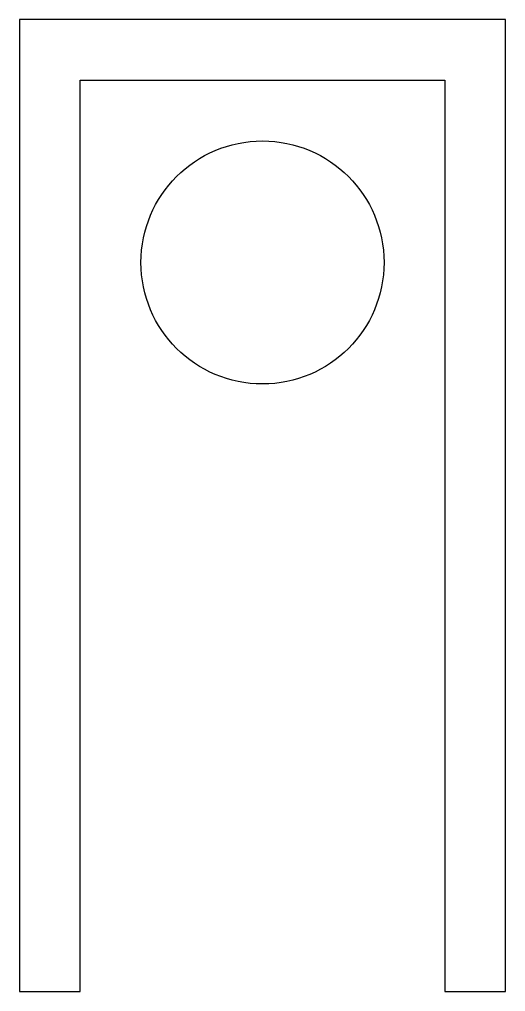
# Model space of a CAD drawing. Extents: x -1 to 1, y -2 to 2.
import ezdxf

# ---------------------------------------------------------------- set-up
doc = ezdxf.new("R2010")
doc.units = 0

msp = doc.modelspace()

# ---------------------------------------------------------------- linework, layer by layer
msp.add_lwpolyline([(-0.75, -2), (-0.75, 1.75), (0.75, 1.75), (0.75, -2), (1, -2), (1, 2), (-1, 2), (-1, -2)], close=True)
msp.add_circle((0, 1), 0.5)

doc.saveas('drawing.dxf')
